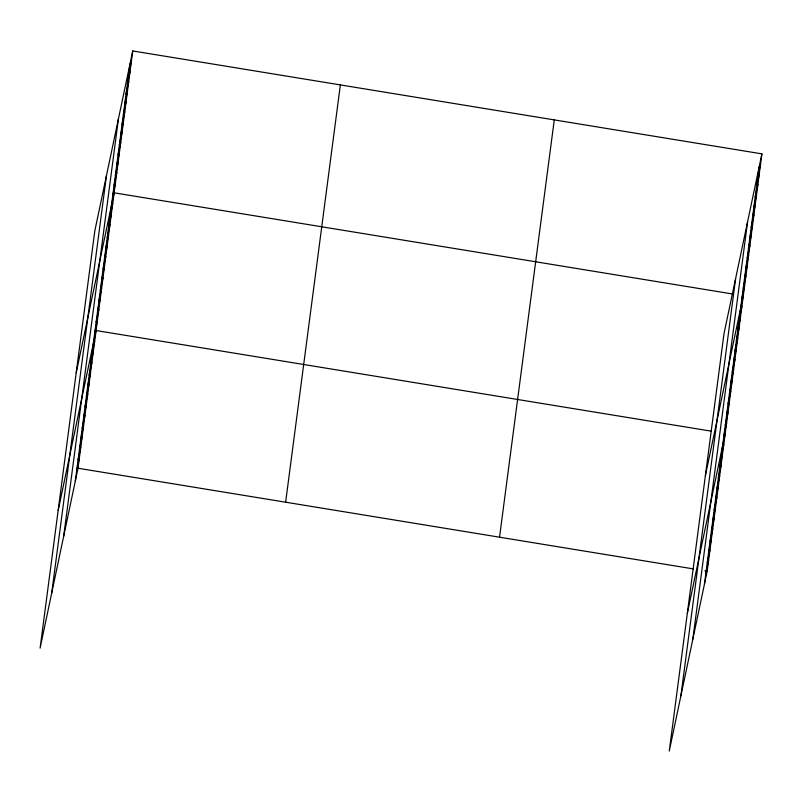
<?xml version="1.0" encoding="UTF-8"?>
<svg xmlns="http://www.w3.org/2000/svg" width="802" height="802" viewBox="0 0 802 802"><rect width="100%" height="100%" fill="white"/><g stroke="black" fill="none" stroke-linecap="round" stroke-linejoin="round"><path stroke-width="1.2" d="M51.719 593.029L106.445 175.728M63.679 536.237L118.405 118.947M75.298 481.13L130.024 63.829M132.741 50.947L94.826 230.836L40.1 648.136L78.015 468.238L132.741 50.947L761.9 153.864L707.174 571.164L669.259 751.053L723.985 333.762L761.9 153.864M285.632 502.202L340.359 84.902M499.546 537.2L554.272 119.899M680.878 695.946L735.604 278.645M692.838 639.164L747.574 221.863M704.457 584.046L759.183 166.746M128.691 73.964L131.408 61.072M127.368 84.1L130.084 71.208M126.034 94.235L128.751 81.343M124.711 104.37L127.418 91.478M123.378 114.506L126.094 101.613M122.044 124.641L124.761 111.749M120.721 134.766L123.438 121.884M119.388 144.901L122.104 132.019M118.064 155.037L120.781 142.155M116.731 165.172L119.448 152.29M115.408 175.307L118.115 162.425M114.074 185.442L116.791 172.55M112.741 195.578L115.458 182.686M76.22 372.719L114.135 192.821L732.908 294.043M110.024 216.299L112.741 203.417M108.641 226.896L111.358 214.014M107.247 237.492L109.964 224.6M105.854 248.079L108.571 235.197M104.471 258.675L107.187 245.783M103.077 269.272L105.794 256.379M101.694 279.858L104.41 266.976M100.3 290.454L103.017 277.562M98.917 301.051L101.623 288.159M97.523 311.637L100.24 298.755M96.13 322.234L98.846 309.341M94.746 332.83L97.463 319.938M58.165 510.433L96.07 330.534L711.394 431.185M91.969 354.013L94.686 341.121M90.576 364.609L93.293 351.717M89.182 375.196L91.899 362.314M87.799 385.792L90.516 372.9M86.405 396.388L89.122 383.496M85.022 406.975L87.739 394.093M83.629 417.571L86.345 404.679M82.245 428.158L84.952 415.276M80.852 438.754L83.568 425.872M79.458 449.351L82.175 436.458M78.075 459.937L80.791 447.055M76.681 470.533L79.398 457.651M757.86 176.881L760.567 163.999M756.527 187.016L759.243 174.134M755.193 197.152L757.91 184.27M753.87 207.287L756.587 194.405M752.537 217.422L755.253 204.53M751.213 227.557L753.93 214.665M749.88 237.693L752.597 224.801M748.547 247.828L751.263 234.936M747.223 257.963L749.94 245.071M745.89 268.099L748.607 255.206M744.567 278.224L747.284 265.342M743.233 288.359L745.95 275.477M741.91 298.494L744.617 285.612M705.379 475.646L743.294 295.748M739.183 319.226L741.9 306.334M737.8 329.812L740.517 316.93M736.406 340.409L739.123 327.527M735.023 351.005L737.74 338.113M733.629 361.592L736.346 348.71M732.236 372.188L734.953 359.306M730.853 382.785L733.569 369.892M729.459 393.371L732.176 380.489M728.076 403.967L730.792 391.075M726.682 414.564L729.399 401.672M725.299 425.15L728.005 412.268M723.905 435.747L726.622 422.854M687.324 613.35L725.229 433.451M721.128 456.929L723.845 444.047M719.735 467.526L722.452 454.634M718.351 478.122L721.068 465.23M716.958 488.709L719.675 475.827M715.574 499.305L718.281 486.413M714.181 509.902L716.898 497.009M712.788 520.488L715.504 507.606M711.404 531.084L714.121 518.192M710.011 541.681L712.727 528.789M708.627 552.267L711.344 539.385M707.234 562.864L709.95 549.971M705.84 573.45L708.557 560.568M78.015 468.238L693.329 568.899M704.868 570.783L707.174 571.164"/></g></svg>
